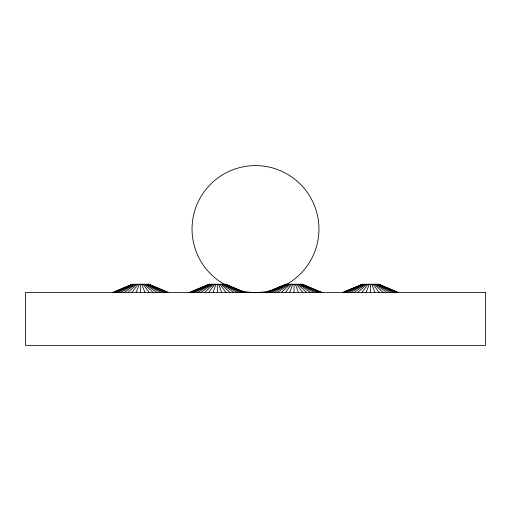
<?xml version="1.0" encoding="UTF-8"?>
<svg xmlns="http://www.w3.org/2000/svg" width="511" height="511" viewBox="0 0 511 511"><rect width="100%" height="100%" fill="white"/><g stroke="black" fill="none" stroke-linecap="round" stroke-linejoin="round"><path stroke-width="0.77" d="M136.194 292.509L139.273 284.257M212.94 292.509L216.019 284.257M289.68 292.509L292.765 284.257M366.144 292.509L369.223 284.257M131.927 292.509L138.015 284.257M208.673 292.509L214.761 284.257M285.419 292.509L291.506 284.257M361.877 292.509L367.971 284.257M127.878 292.509L136.82 284.257M204.624 292.509L213.566 284.257M281.369 292.509L290.312 284.257M357.828 292.509L366.777 284.257M124.141 292.509L135.722 284.257M200.887 292.509L212.467 284.257M277.626 292.509L289.207 284.257M354.091 292.509L365.672 284.257M120.807 292.509L134.738 284.257M197.553 292.509L211.484 284.257M274.292 292.509L288.223 284.257M350.757 292.509L364.688 284.257M117.958 292.509L133.895 284.257M194.704 292.509L210.641 284.257M271.45 292.509L287.386 284.257M347.908 292.509L363.845 284.257M115.671 292.509L133.224 284.257M192.411 292.509L209.964 284.257M269.156 292.509L286.709 284.257M345.621 292.509L363.174 284.257M113.991 292.509L132.726 284.257M190.737 292.509L209.472 284.257M267.477 292.509L286.217 284.257M343.941 292.509L362.676 284.257M112.969 292.509L132.426 284.257M189.709 292.509L209.171 284.257M266.455 292.509L285.911 284.257M342.919 292.509L362.376 284.257M112.624 292.509L132.323 284.257L148.803 284.257L168.509 292.509M189.364 292.509L209.069 284.257L225.549 284.257L245.248 292.509M266.11 292.509L285.809 284.257L302.295 284.257L321.994 292.509M342.574 292.509L362.273 284.257L378.753 284.257L398.459 292.509M378.651 284.257L398.114 292.509M302.193 284.257L321.649 292.509M225.447 284.257L244.903 292.509M148.701 284.257L168.164 292.509M378.351 284.257L397.085 292.509M301.892 284.257L320.627 292.509M225.147 284.257L243.881 292.509M148.401 284.257L167.135 292.509M377.859 284.257L395.412 292.509M301.394 284.257L318.947 292.509M224.648 284.257L242.201 292.509M147.909 284.257L165.462 292.509M377.182 284.257L393.119 292.509M300.717 284.257L316.66 292.509M223.978 284.257L239.915 292.509M147.232 284.257L163.169 292.509M376.339 284.257L390.27 292.509M299.88 284.257L313.811 292.509M223.135 284.257L237.066 292.509M146.389 284.257L160.32 292.509M375.361 284.257L386.936 292.509M298.897 284.257L310.477 292.509M222.151 284.257L233.731 292.509M145.405 284.257L156.986 292.509M374.256 284.257L383.199 292.509M297.792 284.257L306.734 292.509M221.052 284.257L229.995 292.509M144.306 284.257L153.249 292.509M373.062 284.257L379.149 292.509M296.597 284.257L302.684 292.509M219.858 284.257L225.945 292.509M143.112 284.257L149.199 292.509M371.804 284.257L374.889 292.509M295.339 284.257L298.424 292.509M218.599 284.257L221.678 292.509M141.854 284.257L144.932 292.509M370.513 284.257L370.513 292.509M294.055 284.257L294.055 292.509M217.309 284.257L217.309 292.509M140.563 284.257L140.563 292.509M224.668 284.512A63.453 63.453 0 0 1 206.674 188.527A63.453 63.453 0 0 1 304.326 188.527A63.453 63.453 0 0 1 286.332 284.512M273.647 289.858A63.453 63.453 0 0 1 238.829 290.274M485.45 292.509L25.55 292.509L25.55 345.404L485.45 345.404L485.45 292.509"/></g></svg>
